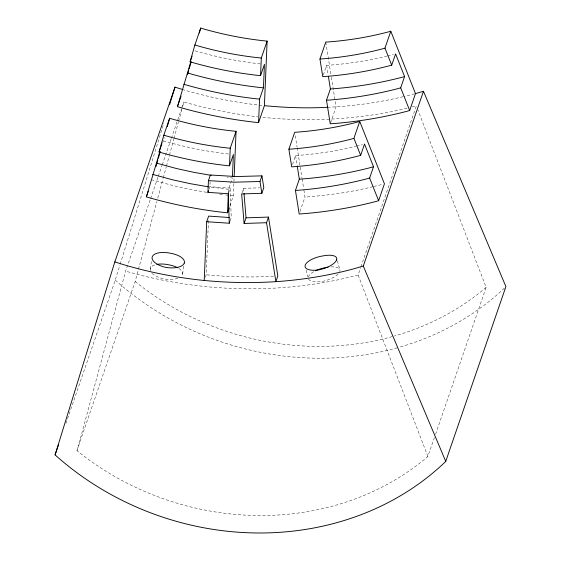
<?xml version="1.0" encoding="UTF-8"?>
<svg xmlns="http://www.w3.org/2000/svg" width="561" height="561" viewBox="0 0 561 561"><rect width="100%" height="100%" fill="white"/><g stroke="black" fill="none" stroke-linecap="round" stroke-linejoin="round"><path stroke-width="0.42" stroke-dasharray="2.81 2.1" d="M205.333 277.204L206.168 274.785L208.461 220.403M209.05 189.155L209.877 186.743L210.087 181.708M228.362 192.774L228.509 189.295L232.394 178.019L227.156 177.451M230.017 205.522L233.341 195.859L234.112 177.535M150.229 269.077L151.414 261.657M182.577 273.957L183.896 265.711M434.445 437.517L427.763 456.626A264.392 235.361 19 0 1 77.081 450.778L125.615 271.187L150.334 199.414M76.92 450.637L135.159 281.51L156.877 201.476M157.788 198.103L163.048 178.728M163.279 177.886L166.252 166.933M166.477 166.091L169.219 155.979M169.45 155.138L173.791 139.128M174.022 138.286L178.363 122.277M178.594 121.435L181.792 109.64M182.711 106.274L183.854 102.06L202.065 106.899A409.677 364.699 19 0 0 257.801 116.793M162.578 143.258L164.226 137.424M65.925 423.38L115.264 280.093L119.921 265.058M120.18 264.224L163.882 123.055M150.614 198.587L157.999 177.136M158.286 176.308L161.982 165.586M162.262 164.759L171.07 139.184M171.35 138.364L181.582 108.659M181.862 107.838L183.854 102.06M228.551 192.928L230.213 188.096L209.877 186.743M230.101 220.817L231.209 217.591L230.213 188.096M241.917 193.152L243.586 188.321L259.652 187.851M292.533 164.436L295.584 155.579C315.829 154.163 336.004 151.211 355.709 146.295M323.311 75.041L326.642 65.378C346.894 63.961 367.069 61.009 386.767 56.093M300.016 211.553L305.002 197.051L303.767 189.281M330.52 122.957L336.067 106.849L331.123 75.756M427.91 456.493L358.114 275.065L360.667 267.639M360.954 266.819L416.346 105.938L412.139 106.948M435.581 434.221L486.149 287.365L417.924 110.026M486.149 287.365L486.001 287.498A264.392 235.361 19 0 1 394.271 336.046M414.705 93.834L404.004 96.478M387.595 55.89L393.513 54.473M403.17 96.674C378.899 102.544 354.04 106.029 329.097 107.207M407.09 108.161L398.668 110.18A409.677 364.699 19 0 1 261.258 117.172M356.537 146.091L362.455 144.675M372.946 186.68C351.502 192.009 329.559 195.116 307.554 196.925L305.002 197.051M373.773 186.476L382.048 184.499M358.114 275.065L340.429 279.308A409.677 364.699 19 0 1 143.826 276.026L125.615 271.187M273.473 276.201C251.048 277.604 228.523 276.973 206.168 274.785M228.509 189.295L208.173 186.785M233.341 195.859L225.564 194.976M260.381 63.912C238.656 61.507 217.177 57.152 196.161 51.184L194.008 50.511M261.833 105.44C236.097 102.621 210.627 97.607 185.733 90.503L183.258 89.725M228.495 154.009C207.051 151.617 185.852 147.27 165.102 141.386L163.665 140.937M219.772 194.232L223.874 194.758M206.588 192.311L192.458 189.856L173.475 185.698L152.199 179.927M135.159 281.51L135.32 281.65A264.392 235.361 19 0 0 393.471 336.27M115.264 280.093L116.912 281.615A277.478 247.015 19 0 0 398.086 347.582M337.392 260.774L339.903 269.904M306.026 270.1L307.849 276.741M325.78 42.068L330.99 74.894M326.642 65.378L328.108 74.627M295.268 135.727L297.05 146.954M297.19 147.816L301.986 178.054M302.127 178.917L303.634 188.419M295.584 155.579L297.183 165.67M243.586 188.321L243.944 192.661M504.437 288.081A277.478 247.015 19 0 1 398.927 347.343M178.938 268.523A16.36 7.335 7.5 0 1 181.35 276.285M177.816 278.305A16.36 7.335 7.5 0 1 163.924 278.915A16.36 7.391 10.7 0 1 152.473 273.635M152.08 273.256A16.36 7.391 10.7 0 1 151.729 272.877M150.369 270.563A16.36 7.391 10.7 0 1 155.551 264.694M331.046 266.896A16.36 6.269 -16.9 0 1 339.784 271.531M338.059 274.077A16.36 6.269 -16.9 0 1 321.776 281.552A16.36 6.459 -13.9 0 1 308.529 279.006M308.326 277.106A16.36 6.459 -13.9 0 1 314.139 271.44"/><path stroke-width="0.84" d="M204.225 280.423L206.7 221.728L208.643 216.09L229.477 217.528M206.7 221.728L229.267 223.229L228.278 193.734L207.935 192.381L208.433 180.635L210.375 175.004L236.216 176.547L261.931 175.859L263.803 187.64L261.861 193.279L241.644 193.959L244.098 223.474L266.538 222.724L268.481 217.086L246.041 217.843L244.098 223.474M159.892 151.505L146.372 196.841L148.854 197.612C173.749 204.716 199.218 209.73 224.954 212.556L227.521 212.773L228.327 193.643M229.498 165.818L230.241 148.202L236.062 131.295L233.965 131.12A324.595 288.964 19 0 1 171.68 118.89L169.653 118.252L163.826 135.166L159.065 151.982L161.217 152.655C182.83 158.812 204.933 163.181 227.268 165.628L229.498 165.818L233.383 154.541L232.464 176.28M234.154 176.666L236.062 131.295M258.579 122.571L259.568 99.094L263.453 87.818L264.441 64.34L260.556 75.616L258.333 75.426C235.992 72.972 213.888 68.624 192.276 62.453L190.123 61.78L194.884 44.964L200.712 28.05L202.738 28.688A324.595 288.964 19 0 0 265.023 40.918L267.127 41.093L264.399 105.657L258.579 122.571L256.012 122.354C230.276 119.528 204.807 114.514 179.913 107.41L177.437 106.639L190.95 61.303M260.556 75.616L261.3 58L267.127 41.093M155.972 166.589L157.858 159.927M158.328 158.258L160.215 151.589M167.29 126.59L169.653 118.252M187.5 74.725L188.685 70.553M189.155 68.891L191.042 62.222M199.295 33.05L200.712 28.05M328.381 76.31L330.38 88.933L326.502 100.209L330.24 123.764L332.785 123.637C357.925 121.688 382.883 117.572 407.286 111.204L409.677 110.51L415.498 93.603L423.471 91.289L505.91 286.608L445.736 461.373L444.263 462.846A277.478 247.015 19 0 1 56.738 456.381L55.09 454.859L114.83 261.91L175.004 87.137L182.43 89.465M169.569 104.683L175.004 87.137M159.065 151.982L161.841 143.932M190.123 61.78L192.065 56.142M55.09 454.859L58.512 444.915M146.372 196.841L148.314 191.203M177.437 106.639L181.042 96.169M207.935 192.381L208.489 190.768M227.521 212.773L229.183 207.942M229.267 223.229L229.821 221.616M261.861 193.279L259.988 181.498L261.931 175.859M378.619 200.712L369.636 178.033L373.514 166.757L364.531 144.072L360.653 155.348C338.129 161.456 314.98 165.271 291.699 166.855L288.894 149.184L294.721 132.27L296.804 132.165A324.595 288.964 19 0 0 357.778 121.989L359.734 121.421L384.439 183.805L378.619 200.712L376.228 201.406C351.824 207.773 326.867 211.89 301.727 213.839L299.181 213.965L295.444 190.41L299.322 179.134L297.316 166.512M409.677 110.51L400.694 87.832L404.579 76.555L395.589 53.87L391.711 65.146C369.18 71.24 346.046 75.076 322.757 76.654L319.952 58.982L325.78 42.068L327.862 41.963A324.595 288.964 19 0 0 388.836 31.788L390.793 31.22L415.498 93.603M360.653 155.348L353.914 138.336L359.734 121.421M391.711 65.146L384.972 48.134L390.793 31.22M445.736 461.373L363.29 266.054L423.471 91.289M384.972 48.134L383.016 48.702A324.595 288.964 19 0 1 322.042 58.877L319.952 58.982M404.579 76.555L402.342 77.201C379.552 83.147 356.242 86.997 332.757 88.813L330.38 88.933M400.694 87.832L398.457 88.477C375.667 94.423 352.357 98.266 328.879 100.089L326.502 100.209M353.914 138.336L351.957 138.904A324.595 288.964 19 0 1 290.977 149.079L288.894 149.184M373.514 166.757L371.284 167.402C348.493 173.349 325.184 177.199 301.699 179.015L299.322 179.134M369.636 178.033L367.399 178.679C344.608 184.625 321.299 188.468 297.821 190.291L295.444 190.41M363.29 266.054L352.932 269.063A396.585 353.044 19 0 1 278.431 281.489C252.864 283.277 227.156 282.821 201.658 280.205A396.585 353.044 19 0 1 125.559 265.269L114.83 261.91M328.227 107.249C306.951 108.448 285.598 107.705 264.399 105.657M259.988 181.498L234.274 182.185L208.433 180.635M261.3 58L259.203 57.825A324.595 288.964 19 0 1 196.911 45.595L194.884 44.964M263.453 87.818L261.054 87.614C237.015 84.977 213.229 80.293 189.976 73.659L187.662 72.937M259.568 99.094L257.169 98.89C233.138 96.254 209.344 91.569 186.091 84.935L183.784 84.213M230.241 148.202L228.138 148.027A324.595 288.964 19 0 1 165.853 135.797L163.826 135.166M211.209 175.362L194.204 172.409L176.477 168.524L156.603 163.139M208.173 186.785L190.319 183.685L172.592 179.8L152.718 174.415M268.481 217.086L277.828 275.984L275.886 281.622L266.538 222.724M244.014 193.531L246.041 217.843M177.872 267.87A16.36 7.335 7.5 0 0 168.777 264.82A16.36 7.391 10.7 0 0 156.778 264.413M328.143 267.197A16.36 6.269 -16.9 0 0 326.628 267.457A16.36 6.459 -13.9 0 0 315.401 270.795M184.267 263.116A16.36 7.335 7.5 0 0 170.621 253.277A16.36 7.391 10.7 0 0 152.234 256.826A16.36 7.391 10.7 0 0 165.768 267.373A16.36 7.335 7.5 0 0 184.267 263.116M336.586 259.904A16.36 6.269 -16.9 0 0 323.431 255.83A16.36 6.459 -13.9 0 0 305.226 265.136A16.36 6.459 -13.9 0 0 318.578 269.925A16.36 6.269 -16.9 0 0 336.586 259.904"/></g></svg>
